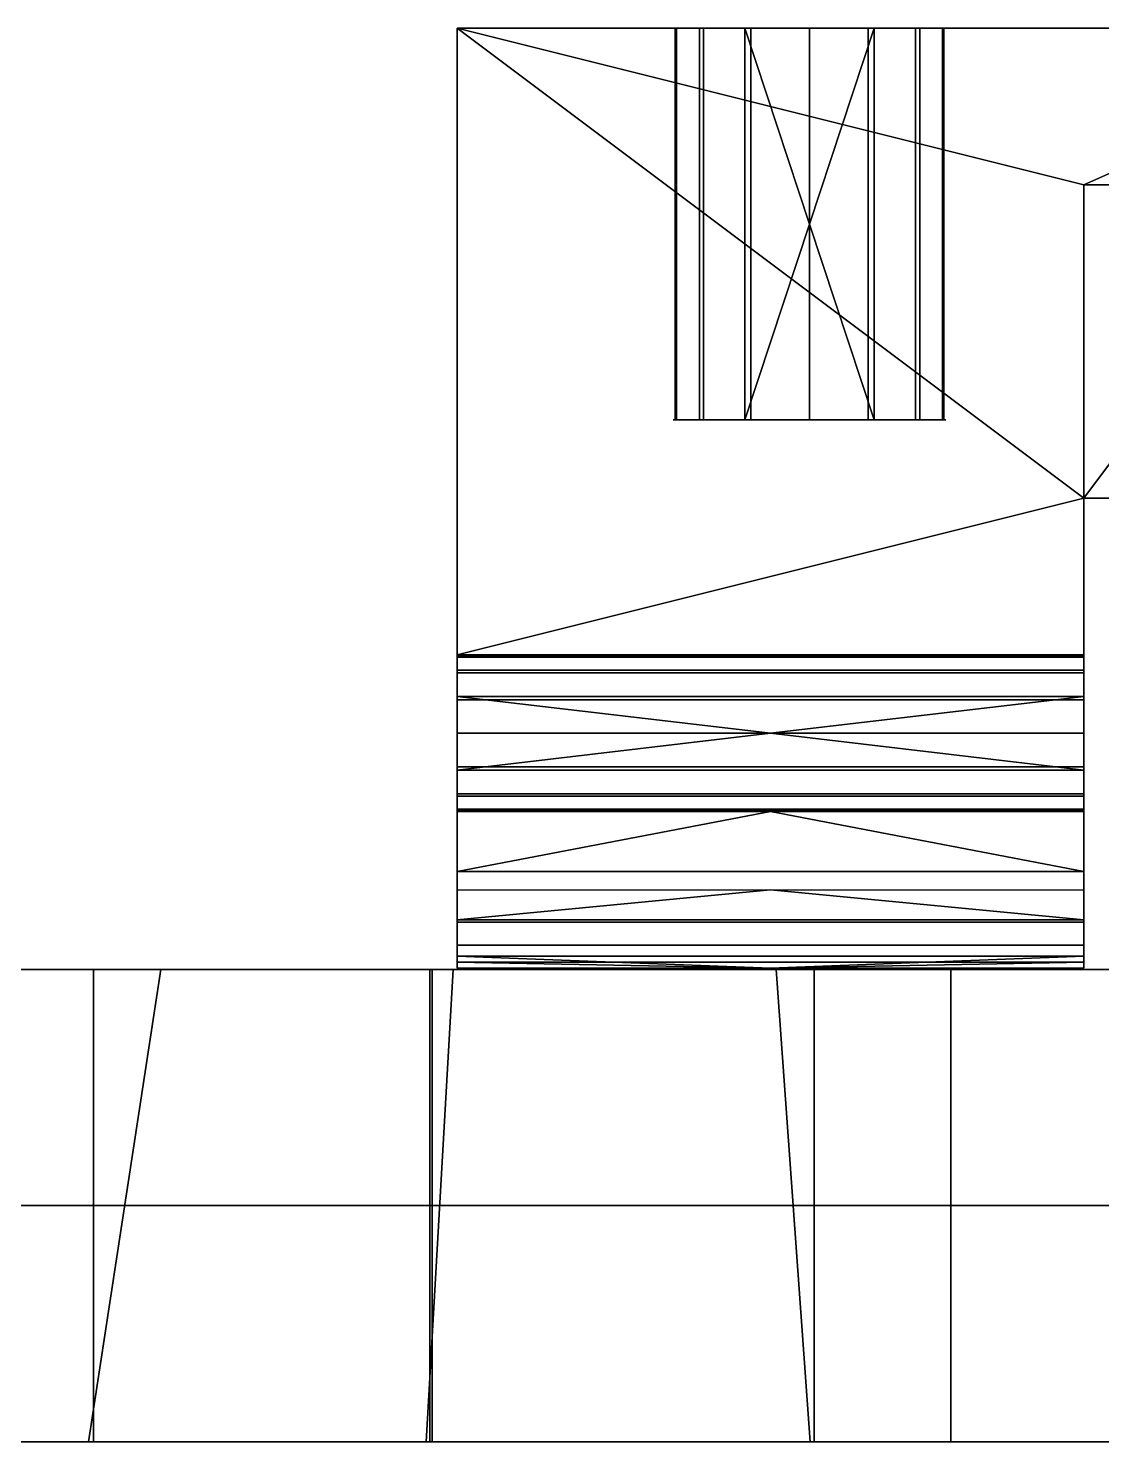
# Model space of a CAD drawing. Extents: x -31.7 to 31.6, y -17.9 to 0.1.
# Drawn here: x -17.97 to -4.27, y -17.91 to 0.13 of the extents above; entities that cross this region are included whole.
import ezdxf

# ---------------------------------------------------------------- set-up
doc = ezdxf.new("R2010")
doc.units = 0
doc.header["$MEASUREMENT"] = 0
doc.layers.add('Jalapa 522', color=9, linetype='CONTINUOUS')

msp = doc.modelspace()

# ---------------------------------------------------------------- linework, layer by layer
at = {"layer": 'Jalapa 522'}
for points in [[(-10.577, 0.132, 5.25), (-10.577, 0.132, 7), (-12.5, 0.132, 7), (-12.5, 0.132, 5.25)], [(-10.577, 0.132, 3.5), (-10.577, 0.132, 5.25), (-12.5, 0.132, 5.25), (-12.5, 0.132, 3.5)], [(-10.577, 0.132, 1.75), (-10.577, 0.132, 3.5), (-12.5, 0.132, 3.5), (-12.5, 0.132, 1.75)], [(-10.577, 0.132), (-10.577, 0.132, 1.75), (-12.5, 0.132, 1.75), (-12.5, 0.132)], [(-10.577, 0.132, -1.75), (-10.577, 0.132), (-12.5, 0.132), (-12.5, 0.132, -1.75)], [(-10.577, 0.132, -3.5), (-10.577, 0.132, -1.75), (-12.5, 0.132, -1.75), (-12.5, 0.132, -3.5)], [(-10.577, 0.132, -5.25), (-10.577, 0.132, -3.5), (-12.5, 0.132, -3.5), (-12.5, 0.132, -5.25)], [(-10.577, 0.132, -7), (-10.577, 0.132, -5.25), (-12.5, 0.132, -5.25), (-12.5, 0.132, -7)], [(-12.5, 0.132, -7), (-12.5, 0.132, -7), (0, 0.132, -7), (-4.5, -5.868, -7)], [(-4.5, -5.868, -7), (-4.5, -5.868, -7), (-12.5, -7.868, -7), (-12.5, 0.132, -7)], [(-12.5, 0.132, -7), (-12.5, 0.132, -7), (-12.5, -1.011, -7), (-12.5, 0.132, -5.727)], [(-12.5, -1.011, -7), (-12.5, -1.011, -7), (-12.5, -1.368, -5.25), (-12.5, 0.132, -5.727)], [(-12.5, 0.132, -5.727), (-12.5, 0.132, -5.727), (-12.5, -1.368, -5.25), (-12.5, 0.132, -4.455)], [(-12.5, 0.132, -3.182), (-12.5, 0.132, -3.182), (-12.5, 0.132, -4.455), (-12.5, -1.368, -3.5)], [(-12.5, 0.132, -0.636), (-12.5, 0.132, -0.636), (-12.5, 0.132, -1.909), (-12.5, -1.368, -1.75)], [(-12.5, 0.132, 0.636), (-12.5, 0.132, 0.636), (-12.5, 0.132, -0.636), (-12.5, -1.368)], [(-12.5, -1.368, -3.5), (-12.5, -1.368, -1.75), (-12.5, 0.132, -1.909), (-12.5, 0.132, -3.182)], [(-12.5, -1.368, -1.75), (-12.5, -1.368, -1.75), (-12.5, -1.368), (-12.5, 0.132, -0.636)], [(-12.5, 0.132, 1.909), (-12.5, 0.132, 0.636), (-12.5, -1.368), (-12.5, -1.368, 1.75)], [(-12.5, -1.368, -5.25), (-12.5, -1.368, -5.25), (-12.5, -1.368, -3.5), (-12.5, 0.132, -4.455)], [(-12.5, 0.132, 3.182), (-12.5, 0.132, 1.909), (-12.5, -1.368, 1.75), (-12.5, -1.368, 3.5)], [(-12.5, 0.132, 4.455), (-12.5, 0.132, 3.182), (-12.5, -1.368, 3.5), (-12.5, -1.368, 5.25)], [(-12.5, 0.132, 4.455), (-12.5, 0.132, 4.455), (-12.5, -1.368, 5.25), (-12.5, 0.132, 5.727)], [(-12.5, 0.132, 7), (-12.5, 0.132, 7), (-12.5, 0.132, 5.727), (-12.5, -1.09, 7)], [(-12.5, 0.132, 5.727), (-12.5, 0.132, 5.727), (-12.5, -1.368, 5.25), (-12.5, -1.09, 7)], [(-4.5, -10.868, 7), (-4.5, -1.868, 7), (-12.5, 0.132, 7), (-12.5, -10.868, 7)], [(-12.5, 0.132, 7), (-12.5, 0.132, 7), (-4.5, -1.868, 7), (0, 0.132, 7)], [(-8.654, 0.132, 5.25), (-8.654, 0.132, 7), (-10.577, 0.132, 7), (-10.577, 0.132, 5.25)], [(-8.654, 0.132, 3.5), (-8.654, 0.132, 5.25), (-10.577, 0.132, 5.25), (-10.577, 0.132, 3.5)], [(-8.654, 0.132, -5.25), (-8.654, 0.132, -3.5), (-10.577, 0.132, -3.5), (-10.577, 0.132, -5.25)], [(-8.654, 0.132, -7), (-8.654, 0.132, -5.25), (-10.577, 0.132, -5.25), (-10.577, 0.132, -7)], [(-8.654, 0.132, 3.5), (-8.654, 0.132, 3.5), (-10.577, 0.132, 3.5), (-10.577, 0.132, 1.75)], [(-8.759, 0.132, 1.577), (-8.759, 0.132, 1.577), (-8.654, 0.132, 3.5), (-10.577, 0.132, 1.75)], [(-9.706, 0.132, 0.389), (-9.706, 0.132, 0.389), (-9.368, 0.132, 1.091), (-10.577, 0.132, 1.75)], [(-9.368, 0.132, 1.091), (-9.368, 0.132, 1.091), (-8.759, 0.132, 1.577), (-10.577, 0.132, 1.75)], [(-9.706, 0.132, 0.389), (-9.706, 0.132, 0.389), (-10.577, 0.132, 1.75), (-10.577, 0.132)], [(-10.577, 0.132), (-10.577, 0.132), (-10.577, 0.132, -1.75), (-9.706, 0.132, -0.389)], [(-9.706, 0.132, 0.389), (-9.706, 0.132, 0.389), (-10.577, 0.132), (-9.706, 0.132, -0.389)], [(-8.759, 0.132, -1.577), (-8.759, 0.132, -1.577), (-9.368, 0.132, -1.091), (-10.577, 0.132, -1.75)], [(-9.706, 0.132, -0.389), (-9.706, 0.132, -0.389), (-10.577, 0.132, -1.75), (-9.368, 0.132, -1.091)], [(-8.654, 0.132, -3.5), (-8.654, 0.132, -3.5), (-8.759, 0.132, -1.577), (-10.577, 0.132, -1.75)], [(-10.577, 0.132, -3.5), (-10.577, 0.132, -3.5), (-8.654, 0.132, -3.5), (-10.577, 0.132, -1.75)], [(-9.698, 0.132, 0.425), (-9.698, -4.868, 0.425), (-9.716, -4.868, -0.341), (-9.716, 0.132, -0.341)], [(-9.716, 0.132, -0.341), (-9.716, -4.868, -0.341), (-9.406, -4.868, -1.042), (-9.406, 0.132, -1.042)], [(-9.353, 0.132, 1.11), (-9.353, -4.868, 1.11), (-9.698, -4.868, 0.425), (-9.698, 0.132, 0.425)], [(-9.406, 0.132, -1.042), (-9.406, -4.868, -1.042), (-8.825, -4.868, -1.543), (-8.825, 0.132, -1.543)], [(-8.748, 0.132, 1.582), (-8.748, -4.868, 1.582), (-9.353, -4.868, 1.11), (-9.353, 0.132, 1.11)], [(-8.825, 0.132, -1.543), (-8.825, 0.132, -1.543), (-8, -2.368, -1.75), (-8, 0.132, -1.75)], [(-8, -2.368, -1.75), (-8, -2.368, -1.75), (-8.825, 0.132, -1.543), (-8.825, -4.868, -1.543)], [(-8.654, 0.132, 3.5), (-8.654, 0.132, 3.5), (-8.759, 0.132, 1.577), (-8, 0.132, 1.75)], [(-8.759, 0.132, -1.577), (-8.759, 0.132, -1.577), (-8.654, 0.132, -3.5), (-8, 0.132, -1.75)], [(-8, 0.132, 1.75), (-8, -4.868, 1.75), (-8.748, -4.868, 1.582), (-8.748, 0.132, 1.582)], [(-6.731, 0.132, 5.25), (-6.731, 0.132, 7), (-8.654, 0.132, 7), (-8.654, 0.132, 5.25)], [(-6.731, 0.132, 3.5), (-6.731, 0.132, 5.25), (-8.654, 0.132, 5.25), (-8.654, 0.132, 3.5)], [(-6.731, 0.132, -5.25), (-6.731, 0.132, -3.5), (-8.654, 0.132, -3.5), (-8.654, 0.132, -5.25)], [(-6.731, 0.132, -7), (-6.731, 0.132, -5.25), (-8.654, 0.132, -5.25), (-8.654, 0.132, -7)], [(-6.731, 0.132, 3.5), (-6.731, 0.132, 3.5), (-8.654, 0.132, 3.5), (-8, 0.132, 1.75)], [(-6.731, 0.132, -3.5), (-6.731, 0.132, -3.5), (-8, 0.132, -1.75), (-8.654, 0.132, -3.5)], [(-6.731, 0.132, 1.75), (-6.731, 0.132, 1.75), (-6.731, 0.132, 3.5), (-8, 0.132, 1.75)], [(-7.241, 0.132, 1.577), (-7.241, 0.132, 1.577), (-6.731, 0.132, 1.75), (-8, 0.132, 1.75)], [(-6.731, 0.132, -3.5), (-6.731, 0.132, -3.5), (-6.731, 0.132, -1.75), (-8, 0.132, -1.75)], [(-8, 0.132, -1.75), (-8, 0.132, -1.75), (-6.731, 0.132, -1.75), (-7.241, 0.132, -1.577)], [(-7.252, 0.132, 1.582), (-7.252, -4.868, 1.582), (-8, -4.868, 1.75), (-8, 0.132, 1.75)], [(-8, 0.132, -1.75), (-8, 0.132, -1.75), (-8, -2.368, -1.75), (-7.175, 0.132, -1.543)], [(-7.175, 0.132, -1.543), (-7.175, 0.132, -1.543), (-8, -2.368, -1.75), (-7.175, -4.868, -1.543)], [(-6.647, 0.132, 1.11), (-6.647, -4.868, 1.11), (-7.252, -4.868, 1.582), (-7.252, 0.132, 1.582)], [(-7.241, 0.132, 1.577), (-7.241, 0.132, 1.577), (-6.632, 0.132, 1.091), (-6.731, 0.132, 1.75)], [(-6.632, 0.132, -1.091), (-6.632, 0.132, -1.091), (-7.241, 0.132, -1.577), (-6.731, 0.132, -1.75)], [(-7.175, 0.132, -1.543), (-7.175, -4.868, -1.543), (-6.594, -4.868, -1.042), (-6.594, 0.132, -1.042)], [(-4.808, 0.132, 5.25), (-4.808, 0.132, 7), (-6.731, 0.132, 7), (-6.731, 0.132, 5.25)], [(-4.808, 0.132, 3.5), (-4.808, 0.132, 5.25), (-6.731, 0.132, 5.25), (-6.731, 0.132, 3.5)], [(-4.808, 0.132, 1.75), (-4.808, 0.132, 3.5), (-6.731, 0.132, 3.5), (-6.731, 0.132, 1.75)], [(-4.808, 0.132, -3.5), (-4.808, 0.132, -1.75), (-6.731, 0.132, -1.75), (-6.731, 0.132, -3.5)], [(-4.808, 0.132, -5.25), (-4.808, 0.132, -3.5), (-6.731, 0.132, -3.5), (-6.731, 0.132, -5.25)], [(-4.808, 0.132, -7), (-4.808, 0.132, -5.25), (-6.731, 0.132, -5.25), (-6.731, 0.132, -7)], [(-4.808, 0.132, 1.75), (-4.808, 0.132, 1.75), (-6.731, 0.132, 1.75), (-6.632, 0.132, 1.091)], [(-6.731, 0.132, -1.75), (-6.731, 0.132, -1.75), (-4.808, 0.132, -1.75), (-6.632, 0.132, -1.091)], [(-6.302, 0.132, 0.425), (-6.302, -4.868, 0.425), (-6.647, -4.868, 1.11), (-6.647, 0.132, 1.11)], [(-6.294, 0.132, 0.389), (-6.294, 0.132, 0.389), (-4.808, 0.132, 1.75), (-6.632, 0.132, 1.091)], [(-6.294, 0.132, -0.389), (-6.294, 0.132, -0.389), (-6.632, 0.132, -1.091), (-4.808, 0.132, -1.75)], [(-6.594, 0.132, -1.042), (-6.594, -4.868, -1.042), (-6.284, -4.868, -0.341), (-6.284, 0.132, -0.341)], [(-6.284, 0.132, -0.341), (-6.284, -4.868, -0.341), (-6.302, -4.868, 0.425), (-6.302, 0.132, 0.425)], [(-4.808, 0.132, 1.75), (-4.808, 0.132, 1.75), (-6.294, 0.132, 0.389), (-4.808, 0.132)], [(-4.808, 0.132), (-4.808, 0.132), (-6.294, 0.132, -0.389), (-4.808, 0.132, -1.75)], [(-6.294, 0.132, 0.389), (-6.294, 0.132, 0.389), (-6.294, 0.132, -0.389), (-4.808, 0.132)], [(-2.885, 0.132, 5.25), (-2.885, 0.132, 7), (-4.808, 0.132, 7), (-4.808, 0.132, 5.25)], [(-2.885, 0.132, 3.5), (-2.885, 0.132, 5.25), (-4.808, 0.132, 5.25), (-4.808, 0.132, 3.5)], [(-2.885, 0.132, 1.75), (-2.885, 0.132, 3.5), (-4.808, 0.132, 3.5), (-4.808, 0.132, 1.75)], [(-2.885, 0.132), (-2.885, 0.132, 1.75), (-4.808, 0.132, 1.75), (-4.808, 0.132)], [(-2.885, 0.132, -1.75), (-2.885, 0.132), (-4.808, 0.132), (-4.808, 0.132, -1.75)], [(-2.885, 0.132, -3.5), (-2.885, 0.132, -1.75), (-4.808, 0.132, -1.75), (-4.808, 0.132, -3.5)], [(-2.885, 0.132, -5.25), (-2.885, 0.132, -3.5), (-4.808, 0.132, -3.5), (-4.808, 0.132, -5.25)], [(-2.885, 0.132, -7), (-2.885, 0.132, -5.25), (-4.808, 0.132, -5.25), (-4.808, 0.132, -7)], [(4.5, -5.868, -7), (4.5, -5.868, -7), (-4.5, -5.868, -7), (0, 0.132, -7)], [(-4.5, -1.868, 7), (-4.5, -1.868, 7), (4.5, -1.868, 7), (0, 0.132, 7)], [(-12.5, -1.368, -5.25), (-12.5, -1.368, -5.25), (-12.5, -1.011, -7), (-12.5, -2.154, -7)], [(-12.5, -2.313, 7), (-12.5, -1.09, 7), (-12.5, -1.368, 5.25), (-12.5, -2.868, 5.25)], [(-12.5, -1.368, -3.5), (-12.5, -1.368, -5.25), (-12.5, -2.868, -5.25), (-12.5, -2.868, -3.5)], [(-12.5, -1.368, -1.75), (-12.5, -1.368, -3.5), (-12.5, -2.868, -3.5), (-12.5, -2.868, -1.75)], [(-12.5, -1.368), (-12.5, -1.368, -1.75), (-12.5, -2.868, -1.75), (-12.5, -2.868)], [(-12.5, -1.368, 1.75), (-12.5, -1.368), (-12.5, -2.868), (-12.5, -2.868, 1.75)], [(-12.5, -1.368, 3.5), (-12.5, -1.368, 1.75), (-12.5, -2.868, 1.75), (-12.5, -2.868, 3.5)], [(-12.5, -1.368, 5.25), (-12.5, -1.368, 3.5), (-12.5, -2.868, 3.5), (-12.5, -2.868, 5.25)], [(-12.5, -1.368, -5.25), (-12.5, -1.368, -5.25), (-12.5, -2.154, -7), (-12.5, -2.868, -5.25)], [(-4.5, -1.868, -2.5), (4.5, -1.868, -2.5), (4.5, -5.868, -2.5), (-4.5, -5.868, -2.5)], [(4.5, -1.868, 7), (4.5, -1.868, -2.5), (-4.5, -1.868, -2.5), (-4.5, -1.868, 7)], [(-4.5, -1.868, -1.312), (-4.5, -1.868, -1.312), (-4.5, -1.868, -2.5), (-4.5, -2.868, -2.5)], [(-4.5, -1.868, -0.125), (-4.5, -1.868, -1.312), (-4.5, -3.118, -1.75), (-4.5, -3.118)], [(-4.5, -3.118, -1.75), (-4.5, -3.118, -1.75), (-4.5, -1.868, -1.312), (-4.5, -2.868, -2.5)], [(-4.5, -1.868, 1.062), (-4.5, -1.868, 1.062), (-4.5, -1.868, -0.125), (-4.5, -3.118)], [(-4.5, -1.868, 1.062), (-4.5, -1.868, 1.062), (-4.5, -3.118), (-4.5, -3.118, 1.75)], [(-4.5, -1.868, 2.25), (-4.5, -1.868, 2.25), (-4.5, -1.868, 1.062), (-4.5, -3.118, 1.75)], [(-4.5, -3.118, 1.75), (-4.5, -3.118, 3.5), (-4.5, -1.868, 3.438), (-4.5, -1.868, 2.25)], [(-4.5, -1.868, 4.625), (-4.5, -1.868, 3.438), (-4.5, -3.118, 3.5), (-4.5, -3.118, 5.25)], [(-4.5, -1.868, 4.625), (-4.5, -1.868, 4.625), (-4.5, -3.118, 5.25), (-4.5, -1.868, 5.812)], [(-4.5, -3.118, 5.25), (-4.5, -3.118, 5.25), (-4.5, -3.154, 7), (-4.5, -1.868, 5.812)], [(-4.5, -3.154, 7), (-4.5, -3.154, 7), (-4.5, -1.868, 7), (-4.5, -1.868, 5.812)], [(-12.5, -2.154, -7), (-12.5, -2.154, -7), (-12.5, -3.297, -7), (-12.5, -2.868, -5.25)], [(-12.5, -2.868, 5.25), (-12.5, -2.868, 5.25), (-12.5, -3.535, 7), (-12.5, -2.313, 7)], [(-8.825, -4.868, -1.543), (-8.825, -4.868, -1.543), (-8, -4.868, -1.75), (-8, -2.368, -1.75)], [(-8, -4.868, -1.75), (-8, -4.868, -1.75), (-7.175, -4.868, -1.543), (-8, -2.368, -1.75)], [(-12.5, -2.868, -3.5), (-12.5, -2.868, -5.25), (-12.5, -4.368, -5.25), (-12.5, -4.368, -3.5)], [(-12.5, -2.868, -1.75), (-12.5, -2.868, -3.5), (-12.5, -4.368, -3.5), (-12.5, -4.368, -1.75)], [(-12.5, -2.868), (-12.5, -2.868, -1.75), (-12.5, -4.368, -1.75), (-12.5, -4.368)], [(-12.5, -2.868, 1.75), (-12.5, -2.868), (-12.5, -4.368), (-12.5, -4.368, 1.75)], [(-12.5, -2.868, 3.5), (-12.5, -2.868, 1.75), (-12.5, -4.368, 1.75), (-12.5, -4.368, 3.5)], [(-12.5, -2.868, 5.25), (-12.5, -2.868, 3.5), (-12.5, -4.368, 3.5), (-12.5, -4.368, 5.25)], [(-12.5, -4.368, -5.25), (-12.5, -2.868, -5.25), (-12.5, -3.297, -7), (-12.5, -4.44, -7)], [(-12.5, -4.757, 7), (-12.5, -3.535, 7), (-12.5, -2.868, 5.25), (-12.5, -4.368, 5.25)], [(-4.5, -4.368, -1.75), (-4.5, -3.118, -1.75), (-4.5, -2.868, -2.5), (-4.5, -3.868, -2.5)], [(-4.5, -3.118), (-4.5, -3.118, -1.75), (-4.5, -4.368, -1.75), (-4.5, -4.368)], [(-4.5, -3.118, 1.75), (-4.5, -3.118), (-4.5, -4.368), (-4.5, -4.368, 1.75)], [(-4.5, -3.118, 3.5), (-4.5, -3.118, 1.75), (-4.5, -4.368, 1.75), (-4.5, -4.368, 3.5)], [(-4.5, -3.118, 5.25), (-4.5, -3.118, 3.5), (-4.5, -4.368, 3.5), (-4.5, -4.368, 5.25)], [(-4.5, -4.44, 7), (-4.5, -3.154, 7), (-4.5, -3.118, 5.25), (-4.5, -4.368, 5.25)], [(-4.5, -3.868, -2.5), (-4.5, -3.868, -2.5), (-4.5, -4.868, -2.5), (-4.5, -4.368, -1.75)], [(-12.5, -4.368, -3.5), (-12.5, -4.368, -5.25), (-12.5, -5.868, -5.25), (-12.5, -5.868, -3.5)], [(-12.5, -4.368, -1.75), (-12.5, -4.368, -3.5), (-12.5, -5.868, -3.5), (-12.5, -5.868, -1.75)], [(-12.5, -4.368), (-12.5, -4.368, -1.75), (-12.5, -5.868, -1.75), (-12.5, -5.868)], [(-12.5, -4.368, 1.75), (-12.5, -4.368), (-12.5, -5.868), (-12.5, -5.868, 1.75)], [(-12.5, -4.368, 3.5), (-12.5, -4.368, 1.75), (-12.5, -5.868, 1.75), (-12.5, -5.868, 3.5)], [(-12.5, -4.368, 5.25), (-12.5, -4.368, 3.5), (-12.5, -5.868, 3.5), (-12.5, -5.868, 5.25)], [(-12.5, -5.868, -5.25), (-12.5, -4.368, -5.25), (-12.5, -4.44, -7), (-12.5, -5.582, -7)], [(-12.5, -5.979, 7), (-12.5, -4.757, 7), (-12.5, -4.368, 5.25), (-12.5, -5.868, 5.25)], [(-4.5, -4.368), (-4.5, -4.368, -1.75), (-4.5, -5.618, -1.75), (-4.5, -5.618)], [(-4.5, -4.368, 1.75), (-4.5, -4.368), (-4.5, -5.618), (-4.5, -5.618, 1.75)], [(-4.5, -4.368, 3.5), (-4.5, -4.368, 1.75), (-4.5, -5.618, 1.75), (-4.5, -5.618, 3.5)], [(-4.5, -4.368, 5.25), (-4.5, -4.368, 3.5), (-4.5, -5.618, 3.5), (-4.5, -5.618, 5.25)], [(-4.5, -4.368, -1.75), (-4.5, -4.368, -1.75), (-4.5, -4.868, -2.5), (-4.5, -5.618, -1.75)], [(-4.5, -5.725, 7), (-4.5, -4.44, 7), (-4.5, -4.368, 5.25), (-4.5, -5.618, 5.25)], [(-9.664, -4.868, -0.541), (-9.664, -4.868, -0.541), (-9.74, -4.868, -0.183), (-9.265, -4.868, -0.253)], [(-9.265, -4.868, -0.253), (-9.265, -4.868, -0.253), (-9.74, -4.868, -0.183), (-9.74, -4.868, 0.183)], [(-9.664, -4.868, 0.541), (-9.664, -4.868, 0.541), (-9.265, -4.868, 0.253), (-9.74, -4.868, 0.183)], [(-9.265, -4.868, -0.253), (-9.265, -4.868, -0.253), (-9.74, -4.868, 0.183), (-9.265, -4.868, 0.253)], [(-9.265, -4.868, -0.253), (-9.265, -4.868, -0.253), (-9.265, -4.868, -0.759), (-9.664, -4.868, -0.541)], [(-9.516, -4.868, -0.875), (-9.516, -4.868, -0.875), (-9.664, -4.868, -0.541), (-9.265, -4.868, -0.759)], [(-9.265, -4.868, 0.759), (-9.265, -4.868, 0.759), (-9.265, -4.868, 0.253), (-9.664, -4.868, 0.541)], [(-9.265, -4.868, 0.759), (-9.265, -4.868, 0.759), (-9.664, -4.868, 0.541), (-9.516, -4.868, 0.875)], [(-9.265, -4.868, -0.759), (-9.265, -4.868, -0.759), (-9.301, -4.868, -1.171), (-9.516, -4.868, -0.875)], [(-9.265, -4.868, 0.759), (-9.265, -4.868, 0.759), (-9.516, -4.868, 0.875), (-9.301, -4.868, 1.171)], [(-8.759, -4.868, -1.265), (-8.759, -4.868, -1.265), (-9.029, -4.868, -1.416), (-9.301, -4.868, -1.171)], [(-9.265, -4.868, -0.759), (-9.265, -4.868, -0.759), (-8.759, -4.868, -0.759), (-9.301, -4.868, -1.171)], [(-9.301, -4.868, -1.171), (-9.301, -4.868, -1.171), (-8.759, -4.868, -0.759), (-8.759, -4.868, -1.265)], [(-8.759, -4.868, 0.759), (-8.759, -4.868, 0.759), (-9.265, -4.868, 0.759), (-9.301, -4.868, 1.171)], [(-8.759, -4.868, 1.265), (-8.759, -4.868, 1.265), (-9.301, -4.868, 1.171), (-9.029, -4.868, 1.416)], [(-8.759, -4.868, 0.759), (-8.759, -4.868, 0.759), (-9.301, -4.868, 1.171), (-8.759, -4.868, 1.265)], [(-8.759, -4.868, -0.253), (-8.759, -4.868, -0.759), (-9.265, -4.868, -0.759), (-9.265, -4.868, -0.253)], [(-8.759, -4.868, 0.253), (-8.759, -4.868, -0.253), (-9.265, -4.868, -0.253), (-9.265, -4.868, 0.253)], [(-8.759, -4.868, 0.759), (-8.759, -4.868, 0.253), (-9.265, -4.868, 0.253), (-9.265, -4.868, 0.759)], [(-8.759, -4.868, -1.265), (-8.759, -4.868, -1.265), (-8.712, -4.868, -1.599), (-9.029, -4.868, -1.416)], [(-9.029, -4.868, 1.416), (-9.029, -4.868, 1.416), (-8.712, -4.868, 1.599), (-8.759, -4.868, 1.265)], [(-8.253, -4.868, -0.759), (-8.253, -4.868, -1.265), (-8.759, -4.868, -1.265), (-8.759, -4.868, -0.759)], [(-8.253, -4.868, -0.253), (-8.253, -4.868, -0.759), (-8.759, -4.868, -0.759), (-8.759, -4.868, -0.253)], [(-8.253, -4.868, 0.253), (-8.253, -4.868, -0.253), (-8.759, -4.868, -0.253), (-8.759, -4.868, 0.253)], [(-8.253, -4.868, 0.759), (-8.253, -4.868, 0.253), (-8.759, -4.868, 0.253), (-8.759, -4.868, 0.759)], [(-8.253, -4.868, 1.265), (-8.253, -4.868, 0.759), (-8.759, -4.868, 0.759), (-8.759, -4.868, 1.265)], [(-8.712, -4.868, -1.599), (-8.712, -4.868, -1.599), (-8.759, -4.868, -1.265), (-8.253, -4.868, -1.265)], [(-8.253, -4.868, 1.265), (-8.253, -4.868, 1.265), (-8.759, -4.868, 1.265), (-8.712, -4.868, 1.599)], [(-8.253, -4.868, -1.265), (-8.253, -4.868, -1.265), (-8.364, -4.868, -1.712), (-8.712, -4.868, -1.599)], [(-8.364, -4.868, 1.712), (-8.364, -4.868, 1.712), (-8.253, -4.868, 1.265), (-8.712, -4.868, 1.599)], [(-8.253, -4.868, -1.265), (-8.253, -4.868, -1.265), (-8, -4.868, -1.75), (-8.364, -4.868, -1.712)], [(-8, -4.868, 1.75), (-8, -4.868, 1.75), (-8.253, -4.868, 1.265), (-8.364, -4.868, 1.712)], [(-7.747, -4.868, -0.759), (-7.747, -4.868, -1.265), (-8.253, -4.868, -1.265), (-8.253, -4.868, -0.759)], [(-7.747, -4.868, -0.253), (-7.747, -4.868, -0.759), (-8.253, -4.868, -0.759), (-8.253, -4.868, -0.253)], [(-7.747, -4.868, 0.253), (-7.747, -4.868, -0.253), (-8.253, -4.868, -0.253), (-8.253, -4.868, 0.253)], [(-7.747, -4.868, 0.759), (-7.747, -4.868, 0.253), (-8.253, -4.868, 0.253), (-8.253, -4.868, 0.759)], [(-7.747, -4.868, 1.265), (-7.747, -4.868, 0.759), (-8.253, -4.868, 0.759), (-8.253, -4.868, 1.265)], [(-8, -4.868, -1.75), (-8, -4.868, -1.75), (-8.253, -4.868, -1.265), (-7.747, -4.868, -1.265)], [(-8.253, -4.868, 1.265), (-8.253, -4.868, 1.265), (-8, -4.868, 1.75), (-7.747, -4.868, 1.265)], [(-7.747, -4.868, -1.265), (-7.747, -4.868, -1.265), (-7.636, -4.868, -1.712), (-8, -4.868, -1.75)], [(-7.636, -4.868, 1.712), (-7.636, -4.868, 1.712), (-7.747, -4.868, 1.265), (-8, -4.868, 1.75)], [(-7.241, -4.868, -0.759), (-7.241, -4.868, -1.265), (-7.747, -4.868, -1.265), (-7.747, -4.868, -0.759)], [(-7.241, -4.868, -0.253), (-7.241, -4.868, -0.759), (-7.747, -4.868, -0.759), (-7.747, -4.868, -0.253)], [(-7.241, -4.868, 0.253), (-7.241, -4.868, -0.253), (-7.747, -4.868, -0.253), (-7.747, -4.868, 0.253)], [(-7.241, -4.868, 0.759), (-7.241, -4.868, 0.253), (-7.747, -4.868, 0.253), (-7.747, -4.868, 0.759)], [(-7.241, -4.868, 1.265), (-7.241, -4.868, 0.759), (-7.747, -4.868, 0.759), (-7.747, -4.868, 1.265)], [(-7.288, -4.868, -1.599), (-7.288, -4.868, -1.599), (-7.636, -4.868, -1.712), (-7.747, -4.868, -1.265)], [(-7.288, -4.868, -1.599), (-7.288, -4.868, -1.599), (-7.747, -4.868, -1.265), (-7.241, -4.868, -1.265)], [(-7.288, -4.868, 1.599), (-7.288, -4.868, 1.599), (-7.747, -4.868, 1.265), (-7.636, -4.868, 1.712)], [(-7.747, -4.868, 1.265), (-7.747, -4.868, 1.265), (-7.288, -4.868, 1.599), (-7.241, -4.868, 1.265)], [(-7.241, -4.868, -1.265), (-7.241, -4.868, -1.265), (-6.971, -4.868, -1.416), (-7.288, -4.868, -1.599)], [(-6.971, -4.868, 1.416), (-6.971, -4.868, 1.416), (-7.241, -4.868, 1.265), (-7.288, -4.868, 1.599)], [(-6.735, -4.868, -0.253), (-6.735, -4.868, -0.759), (-7.241, -4.868, -0.759), (-7.241, -4.868, -0.253)], [(-6.735, -4.868, 0.253), (-6.735, -4.868, -0.253), (-7.241, -4.868, -0.253), (-7.241, -4.868, 0.253)], [(-6.735, -4.868, 0.759), (-6.735, -4.868, 0.253), (-7.241, -4.868, 0.253), (-7.241, -4.868, 0.759)], [(-6.699, -4.868, -1.171), (-6.699, -4.868, -1.171), (-6.971, -4.868, -1.416), (-7.241, -4.868, -1.265)], [(-6.699, -4.868, -1.171), (-6.699, -4.868, -1.171), (-7.241, -4.868, -1.265), (-7.241, -4.868, -0.759)], [(-6.699, -4.868, -1.171), (-6.699, -4.868, -1.171), (-7.241, -4.868, -0.759), (-6.735, -4.868, -0.759)], [(-7.241, -4.868, 0.759), (-7.241, -4.868, 0.759), (-6.699, -4.868, 1.171), (-6.735, -4.868, 0.759)], [(-6.971, -4.868, 1.416), (-6.971, -4.868, 1.416), (-6.699, -4.868, 1.171), (-7.241, -4.868, 1.265)], [(-7.241, -4.868, 0.759), (-7.241, -4.868, 0.759), (-7.241, -4.868, 1.265), (-6.699, -4.868, 1.171)], [(-6.484, -4.868, -0.875), (-6.484, -4.868, -0.875), (-6.735, -4.868, -0.759), (-6.336, -4.868, -0.541)], [(-6.336, -4.868, -0.541), (-6.336, -4.868, -0.541), (-6.735, -4.868, -0.253), (-6.26, -4.868, -0.183)], [(-6.735, -4.868, -0.759), (-6.735, -4.868, -0.759), (-6.735, -4.868, -0.253), (-6.336, -4.868, -0.541)], [(-6.699, -4.868, -1.171), (-6.699, -4.868, -1.171), (-6.735, -4.868, -0.759), (-6.484, -4.868, -0.875)], [(-6.26, -4.868, 0.183), (-6.26, -4.868, -0.183), (-6.735, -4.868, -0.253), (-6.735, -4.868, 0.253)], [(-6.26, -4.868, 0.183), (-6.26, -4.868, 0.183), (-6.735, -4.868, 0.253), (-6.336, -4.868, 0.541)], [(-6.336, -4.868, 0.541), (-6.336, -4.868, 0.541), (-6.735, -4.868, 0.759), (-6.484, -4.868, 0.875)], [(-6.735, -4.868, 0.253), (-6.735, -4.868, 0.253), (-6.735, -4.868, 0.759), (-6.336, -4.868, 0.541)], [(-6.484, -4.868, 0.875), (-6.484, -4.868, 0.875), (-6.735, -4.868, 0.759), (-6.699, -4.868, 1.171)], [(-4.5, -5.618, -1.75), (-4.5, -5.618, -1.75), (-4.5, -4.868, -2.5), (-4.5, -5.868, -2.5)], [(-12.5, -5.582, -7), (-12.5, -5.582, -7), (-12.5, -6.725, -7), (-12.5, -5.868, -5.25)], [(-4.5, -5.618), (-4.5, -5.618, -1.75), (-4.5, -6.868, -1.75), (-4.5, -6.868)], [(-4.5, -5.618, 1.75), (-4.5, -5.618), (-4.5, -6.868), (-4.5, -6.868, 1.75)], [(-4.5, -5.618, 3.5), (-4.5, -5.618, 1.75), (-4.5, -6.868, 1.75), (-4.5, -6.868, 3.5)], [(-4.5, -5.618, 5.25), (-4.5, -5.618, 3.5), (-4.5, -6.868, 3.5), (-4.5, -6.868, 5.25)], [(-4.5, -6.868, -1.75), (-4.5, -6.868, -1.75), (-4.5, -5.618, -1.75), (-4.5, -5.868, -2.5)], [(-4.5, -7.011, 7), (-4.5, -5.725, 7), (-4.5, -5.618, 5.25), (-4.5, -6.868, 5.25)], [(-12.5, -7.868, -7), (-12.5, -7.868, -7), (-4.5, -5.868, -7), (-4.5, -7.868, -7)], [(-12.5, -5.868, -3.5), (-12.5, -5.868, -5.25), (-12.5, -7.368, -5.25), (-12.5, -7.368, -3.5)], [(-12.5, -5.868, -1.75), (-12.5, -5.868, -3.5), (-12.5, -7.368, -3.5), (-12.5, -7.368, -1.75)], [(-12.5, -5.868), (-12.5, -5.868, -1.75), (-12.5, -7.368, -1.75), (-12.5, -7.368)], [(-12.5, -5.868, 1.75), (-12.5, -5.868), (-12.5, -7.368), (-12.5, -7.368, 1.75)], [(-12.5, -5.868, 3.5), (-12.5, -5.868, 1.75), (-12.5, -7.368, 1.75), (-12.5, -7.368, 3.5)], [(-12.5, -5.868, 5.25), (-12.5, -5.868, 3.5), (-12.5, -7.368, 3.5), (-12.5, -7.368, 5.25)], [(-12.5, -5.868, -5.25), (-12.5, -5.868, -5.25), (-12.5, -6.725, -7), (-12.5, -7.368, -5.25)], [(-12.5, -7.201, 7), (-12.5, -5.979, 7), (-12.5, -5.868, 5.25), (-12.5, -7.368, 5.25)], [(4.5, -5.868, -7), (4.5, -5.868, -2.5), (-4.5, -5.868, -2.5), (-4.5, -5.868, -7)], [(-4.5, -6.868, -7), (-4.5, -6.868, -7), (-4.5, -7.868, -6), (-4.5, -5.868, -5.875)], [(-4.5, -6.868, -7), (-4.5, -6.868, -7), (-4.5, -5.868, -5.875), (-4.5, -5.868, -7)], [(-4.5, -5.868, -3.625), (-4.5, -5.868, -3.625), (-4.5, -5.868, -4.75), (-4.5, -6.868, -3.5)], [(-4.5, -6.868, -3.5), (-4.5, -6.868, -3.5), (-4.5, -5.868, -2.5), (-4.5, -5.868, -3.625)], [(-4.5, -7.868, -6), (-4.5, -7.868, -5), (-4.5, -5.868, -4.75), (-4.5, -5.868, -5.875)], [(-4.5, -5.868, -4.75), (-4.5, -5.868, -4.75), (-4.5, -7.868, -5), (-4.5, -6.868, -3.5)], [(-4.5, -6.868, -1.75), (-4.5, -6.868, -1.75), (-4.5, -5.868, -2.5), (-4.5, -6.868, -3.5)], [(-12.5, -6.725, -7), (-12.5, -6.725, -7), (-12.5, -7.868, -7), (-12.5, -7.868, -6)], [(-12.5, -7.368, -5.25), (-12.5, -7.368, -5.25), (-12.5, -6.725, -7), (-12.5, -7.868, -6)], [(-4.5, -6.868), (-4.5, -6.868, -1.75), (-4.5, -8.118, -1.75), (-4.5, -8.118)], [(-4.5, -6.868, 1.75), (-4.5, -6.868), (-4.5, -8.118), (-4.5, -8.118, 1.75)], [(-4.5, -6.868, -1.75), (-4.5, -6.868, -1.75), (-4.5, -6.868, -3.5), (-4.5, -7.868, -3)], [(-4.5, -6.868, -7), (-4.5, -6.868, -7), (-4.5, -7.868, -7), (-4.5, -7.868, -6)], [(-4.5, -6.868, -3.5), (-4.5, -6.868, -3.5), (-4.5, -7.868, -5), (-4.5, -7.868, -4)], [(-4.5, -6.868, -3.5), (-4.5, -6.868, -3.5), (-4.5, -7.868, -4), (-4.5, -7.868, -3)], [(-4.5, -6.868, 1.75), (-4.5, -6.868, 1.75), (-4.5, -8.118, 1.75), (-4.5, -8.086, 3.377)], [(-4.5, -6.868, -1.75), (-4.5, -6.868, -1.75), (-4.5, -7.868, -3), (-4.5, -8.118, -1.75)], [(-4.5, -6.868, 3.5), (-4.5, -6.868, 3.5), (-4.5, -8.086, 3.377), (-4.5, -7.893, 3.777)], [(-4.5, -6.868, 1.75), (-4.5, -6.868, 1.75), (-4.5, -8.086, 3.377), (-4.5, -6.868, 3.5)], [(-4.5, -7.893, 3.777), (-4.5, -7.893, 3.777), (-4.5, -7.893, 4.223), (-4.5, -6.868, 3.5)], [(-4.5, -8.086, 4.623), (-4.5, -8.086, 4.623), (-4.5, -6.868, 5.25), (-4.5, -7.893, 4.223)], [(-4.5, -7.893, 4.223), (-4.5, -7.893, 4.223), (-4.5, -6.868, 5.25), (-4.5, -6.868, 3.5)], [(-4.5, -8.297, 7), (-4.5, -8.297, 7), (-4.5, -7.011, 7), (-4.5, -6.868, 5.25)], [(-4.5, -8.297, 7), (-4.5, -8.297, 7), (-4.5, -6.868, 5.25), (-4.5, -9.368, 5.25)], [(-4.5, -6.868, 5.25), (-4.5, -6.868, 5.25), (-4.5, -8.086, 4.623), (-4.5, -8.434, 4.901)], [(-4.5, -9.368, 5.25), (-4.5, -9.368, 5.25), (-4.5, -6.868, 5.25), (-4.5, -8.434, 4.901)], [(-12.5, -7.368, 5.25), (-12.5, -7.368, 5.25), (-12.5, -8.424, 7), (-12.5, -7.201, 7)], [(-12.5, -7.368), (-12.5, -7.368, -1.75), (-12.5, -8.868, -1.75), (-12.5, -8.868)], [(-12.5, -7.368, 1.75), (-12.5, -7.368), (-12.5, -8.868), (-12.5, -8.868, 1.75)], [(-12.5, -7.368, -3.5), (-12.5, -7.368, -5.25), (-12.5, -7.868, -5), (-12.5, -7.868, -4)], [(-12.5, -7.868, -5), (-12.5, -7.868, -5), (-12.5, -7.368, -5.25), (-12.5, -7.868, -6)], [(-12.5, -7.868, -4), (-12.5, -7.868, -4), (-12.5, -7.868, -3), (-12.5, -7.368, -3.5)], [(-12.5, -7.368, -1.75), (-12.5, -7.368, -1.75), (-12.5, -7.368, -3.5), (-12.5, -7.868, -3)], [(-12.5, -7.368, 1.75), (-12.5, -7.368, 1.75), (-12.5, -8.868, 1.75), (-12.5, -8.434, 3.099)], [(-12.5, -7.868, -3), (-12.5, -7.868, -3), (-12.5, -8.868, -1.75), (-12.5, -7.368, -1.75)], [(-12.5, -7.893, 3.777), (-12.5, -7.893, 3.777), (-12.5, -7.368, 3.5), (-12.5, -8.086, 3.377)], [(-12.5, -7.368, 3.5), (-12.5, -7.368, 3.5), (-12.5, -7.893, 3.777), (-12.5, -7.893, 4.223)], [(-12.5, -7.893, 4.223), (-12.5, -7.893, 4.223), (-12.5, -8.086, 4.623), (-12.5, -7.368, 5.25)], [(-12.5, -7.368, 5.25), (-12.5, -7.368, 5.25), (-12.5, -7.368, 3.5), (-12.5, -7.893, 4.223)], [(-12.5, -7.368, 1.75), (-12.5, -7.368, 1.75), (-12.5, -8.086, 3.377), (-12.5, -7.368, 3.5)], [(-12.5, -7.368, 5.25), (-12.5, -7.368, 5.25), (-12.5, -8.086, 4.623), (-12.5, -8.434, 4.901)], [(-12.5, -8.086, 3.377), (-12.5, -8.086, 3.377), (-12.5, -7.368, 1.75), (-12.5, -8.434, 3.099)], [(-12.5, -9.646, 7), (-12.5, -8.424, 7), (-12.5, -7.368, 5.25), (-12.5, -10.368, 5.25)], [(-12.5, -8.434, 4.901), (-12.5, -8.434, 4.901), (-12.5, -8.868, 5), (-12.5, -7.368, 5.25)], [(-12.5, -8.868, 5), (-12.5, -8.868, 5), (-12.5, -10.368, 5.25), (-12.5, -7.368, 5.25)], [(-4.5, -7.868, -3), (-4.5, -7.868, -7), (-12.5, -7.868, -7), (-12.5, -7.868, -3)], [(-4.5, -7.868, -3), (-12.5, -7.868, -3), (-12.5, -9.868, -3), (-4.5, -9.868, -3)], [(-12.5, -7.868, -3), (-12.5, -7.868, -3), (-12.5, -8.868, -3), (-12.5, -8.868, -1.75)], [(-4.5, -8.065, 4.596), (-12.5, -8.065, 4.596), (-12.5, -7.887, 4.195), (-4.5, -7.887, 4.195)], [(-4.5, -7.887, 4.195), (-12.5, -7.887, 4.195), (-12.5, -7.898, 3.757), (-4.5, -7.898, 3.757)], [(-4.5, -7.898, 3.757), (-12.5, -7.898, 3.757), (-12.5, -8.095, 3.366), (-4.5, -8.095, 3.366)], [(-4.5, -7.868, -3), (-4.5, -7.868, -3), (-4.5, -8.868, -3), (-4.5, -8.118, -1.75)], [(-4.5, -8.397, 4.882), (-12.5, -8.397, 4.882), (-12.5, -8.065, 4.596), (-4.5, -8.065, 4.596)], [(-4.5, -8.095, 3.366), (-12.5, -8.095, 3.366), (-12.5, -8.441, 3.096), (-4.5, -8.441, 3.096)], [(-4.5, -8.086, 3.377), (-4.5, -8.086, 3.377), (-4.5, -8.118, 1.75), (-4.5, -8.434, 3.099)], [(-4.5, -8.118), (-4.5, -8.118, -1.75), (-4.5, -9.368, -1.75), (-4.5, -9.368)], [(-4.5, -8.118, 1.75), (-4.5, -8.118), (-4.5, -9.368), (-4.5, -9.368, 1.75)], [(-4.5, -9.368, -1.75), (-4.5, -9.368, -1.75), (-4.5, -8.118, -1.75), (-4.5, -8.868, -3)], [(-4.5, -8.118, 1.75), (-4.5, -8.118, 1.75), (-4.5, -9.368, 1.75), (-4.5, -8.868, 3)], [(-4.5, -8.118, 1.75), (-4.5, -8.118, 1.75), (-4.5, -8.868, 3), (-4.5, -8.434, 3.099)], [(-4.5, -9.368, 5.25), (-4.5, -9.368, 5.25), (-4.5, -9.582, 7), (-4.5, -8.297, 7)], [(-12.5, -8.868, 5), (-12.5, -8.868, 5), (-12.5, -8.397, 4.882), (-8.5, -8.868, 5)], [(-4.5, -8.397, 4.882), (-4.5, -8.397, 4.882), (-8.5, -8.868, 5), (-12.5, -8.397, 4.882)], [(-12.5, -8.868, 1.75), (-12.5, -8.868, 1.75), (-12.5, -8.868, 3), (-12.5, -8.434, 3.099)], [(-4.5, -8.441, 3.096), (-12.5, -8.441, 3.096), (-12.5, -8.868, 3), (-4.5, -8.868, 3)], [(-4.5, -8.868, 5), (-4.5, -8.868, 5), (-8.5, -8.868, 5), (-4.5, -8.397, 4.882)], [(-4.5, -8.434, 4.901), (-4.5, -8.434, 4.901), (-4.5, -8.868, 5), (-4.5, -9.368, 5.25)], [(-4.5, -8.868, 3), (-12.5, -8.868, 3), (-12.5, -9.296, 3.096), (-4.5, -9.296, 3.096)], [(-12.5, -9.339, 4.882), (-12.5, -9.339, 4.882), (-12.5, -8.868, 5), (-8.5, -8.868, 5)], [(-8.5, -8.868, 5), (-8.5, -8.868, 5), (-4.5, -9.339, 4.882), (-12.5, -9.339, 4.882)], [(-12.5, -8.868), (-12.5, -8.868, -1.75), (-12.5, -10.368, -1.75), (-12.5, -10.368)], [(-12.5, -8.868, 1.75), (-12.5, -8.868), (-12.5, -10.368), (-12.5, -10.368, 1.75)], [(-12.5, -10.368, -1.75), (-12.5, -8.868, -1.75), (-12.5, -8.868, -3), (-12.5, -9.868, -3)], [(-12.5, -9.302, 3.099), (-12.5, -9.302, 3.099), (-12.5, -8.868, 1.75), (-12.5, -10.368, 1.75)], [(-12.5, -8.868, 3), (-12.5, -8.868, 3), (-12.5, -8.868, 1.75), (-12.5, -9.302, 3.099)], [(-12.5, -9.302, 4.901), (-12.5, -9.302, 4.901), (-12.5, -10.368, 5.25), (-12.5, -8.868, 5)], [(-4.5, -9.339, 4.882), (-4.5, -9.339, 4.882), (-8.5, -8.868, 5), (-4.5, -8.868, 5)], [(-4.5, -9.868, -3), (-4.5, -9.868, -3), (-4.5, -9.368, -1.75), (-4.5, -8.868, -3)], [(-4.5, -8.868, 3), (-4.5, -8.868, 3), (-4.5, -9.368, 1.75), (-4.5, -9.302, 3.099)], [(-4.5, -9.368, 5.25), (-4.5, -9.368, 5.25), (-4.5, -8.868, 5), (-4.5, -9.302, 4.901)], [(-4.5, -9.296, 3.096), (-12.5, -9.296, 3.096), (-12.5, -9.641, 3.366), (-4.5, -9.641, 3.366)], [(-12.5, -10.368, 1.75), (-12.5, -10.368, 1.75), (-12.5, -9.65, 3.377), (-12.5, -9.302, 3.099)], [(-12.5, -10.368, 5.25), (-12.5, -10.368, 5.25), (-12.5, -9.302, 4.901), (-12.5, -9.65, 4.623)], [(-4.5, -9.671, 4.596), (-12.5, -9.671, 4.596), (-12.5, -9.339, 4.882), (-4.5, -9.339, 4.882)], [(-4.5, -9.368, 1.75), (-4.5, -9.368, 1.75), (-4.5, -9.65, 3.377), (-4.5, -9.302, 3.099)], [(-4.5, -9.65, 4.623), (-4.5, -9.65, 4.623), (-4.5, -9.368, 5.25), (-4.5, -9.302, 4.901)], [(-4.5, -9.368), (-4.5, -9.368, -1.75), (-4.5, -10.618, -1.75), (-4.5, -10.618)], [(-4.5, -9.368, 1.75), (-4.5, -9.368), (-4.5, -10.618), (-4.5, -10.618, 1.75)], [(-4.5, -9.65, 3.377), (-4.5, -9.65, 3.377), (-4.5, -9.368, 1.75), (-4.5, -10.618, 1.75)], [(-4.5, -10.618, -1.75), (-4.5, -10.618, -1.75), (-4.5, -9.368, -1.75), (-4.5, -9.868, -3)], [(-4.5, -10.868, 7), (-4.5, -9.582, 7), (-4.5, -9.368, 5.25), (-4.5, -10.618, 5.25)], [(-4.5, -10.618, 5.25), (-4.5, -10.618, 5.25), (-4.5, -9.368, 5.25), (-4.5, -9.65, 4.623)], [(-4.5, -9.641, 3.366), (-12.5, -9.641, 3.366), (-12.5, -9.838, 3.757), (-4.5, -9.838, 3.757)], [(-12.5, -9.646, 7), (-12.5, -9.646, 7), (-12.5, -10.368, 5.25), (-12.5, -10.868, 7)], [(-12.5, -10.368, 1.75), (-12.5, -10.368, 1.75), (-12.5, -9.843, 3.777), (-12.5, -9.65, 3.377)], [(-12.5, -9.843, 4.223), (-12.5, -9.843, 4.223), (-12.5, -10.368, 5.25), (-12.5, -9.65, 4.623)], [(-4.5, -9.849, 4.195), (-12.5, -9.849, 4.195), (-12.5, -9.671, 4.596), (-4.5, -9.671, 4.596)], [(-4.5, -10.618, 1.75), (-4.5, -10.618, 1.75), (-4.5, -9.843, 3.777), (-4.5, -9.65, 3.377)], [(-4.5, -9.65, 4.623), (-4.5, -9.65, 4.623), (-4.5, -9.843, 4.223), (-4.5, -10.618, 5.25)], [(-4.5, -9.838, 3.757), (-12.5, -9.838, 3.757), (-12.5, -9.849, 4.195), (-4.5, -9.849, 4.195)], [(-12.5, -10.368, 5.25), (-12.5, -10.368, 5.25), (-12.5, -9.843, 4.223), (-12.5, -9.843, 3.777)], [(-12.5, -10.368, 1.75), (-12.5, -10.368, 1.75), (-12.5, -10.368, 5.25), (-12.5, -9.843, 3.777)], [(-12.5, -10.633, -2.848), (-12.5, -10.633, -2.848), (-8.5, -9.868, -3), (-12.5, -9.868, -3)], [(-4.5, -10.633, -2.848), (-4.5, -10.633, -2.848), (-8.5, -9.868, -3), (-12.5, -10.633, -2.848)], [(-12.5, -10.368, -1.75), (-12.5, -10.368, -1.75), (-12.5, -9.868, -3), (-12.5, -10.633, -2.848)], [(-4.5, -9.868, -3), (-4.5, -9.868, -3), (-8.5, -9.868, -3), (-4.5, -10.633, -2.848)], [(-4.5, -9.843, 4.223), (-4.5, -9.843, 4.223), (-4.5, -9.843, 3.777), (-4.5, -10.618, 5.25)], [(-4.5, -10.618, 1.75), (-4.5, -10.618, 1.75), (-4.5, -10.618, 5.25), (-4.5, -9.843, 3.777)], [(-4.5, -10.633, -2.848), (-4.5, -10.633, -2.848), (-4.5, -10.618, -1.75), (-4.5, -9.868, -3)], [(-12.5, -10.368, -1.75), (-12.5, -10.368, -1.75), (-12.5, -10.633, -2.848), (-12.5, -11.282, -2.414)], [(-12.5, -11.716, -1.765), (-12.5, -11.716, -1.765), (-12.5, -10.368, -1.75), (-12.5, -11.282, -2.414)], [(-12.5, -11.868, -1), (-12.5, -11.868, -1), (-12.5, -10.368, -1.75), (-12.5, -11.716, -1.765)], [(-12.5, -11.868, -1), (-12.5, -11.868, 0.167), (-12.5, -10.368), (-12.5, -10.368, -1.75)], [(-12.5, -10.368, 1.75), (-12.5, -10.368), (-12.5, -11.868, 0.167), (-12.5, -11.868, 1.333)], [(-12.5, -10.368, 1.75), (-12.5, -10.368, 1.75), (-12.5, -11.868, 1.333), (-12.5, -11.868, 2.5)], [(-12.5, -11.868, 3.667), (-12.5, -11.868, 3.667), (-12.5, -10.368, 1.75), (-12.5, -11.868, 2.5)], [(-12.5, -10.368, 1.75), (-12.5, -10.368, 1.75), (-12.5, -11.868, 3.667), (-12.5, -10.368, 5.25)], [(-12.5, -10.368, 5.25), (-12.5, -10.368, 5.25), (-12.5, -11.868, 3.667), (-12.5, -11.868, 4.833)], [(-12.5, -11.868, 6), (-12.5, -11.868, 6), (-12.5, -11.575, 6.707), (-12.5, -10.368, 5.25)], [(-12.5, -11.868, 6), (-12.5, -11.868, 6), (-12.5, -10.368, 5.25), (-12.5, -11.868, 4.833)], [(-12.5, -11.251, 6.924), (-12.5, -11.251, 6.924), (-12.5, -10.368, 5.25), (-12.5, -11.575, 6.707)], [(-12.5, -10.368, 5.25), (-12.5, -10.368, 5.25), (-12.5, -11.251, 6.924), (-12.5, -10.868, 7)], [(-12.5, -11.282, -2.414), (-4.5, -11.282, -2.414), (-4.5, -10.633, -2.848), (-12.5, -10.633, -2.848)], [(-4.5, -10.618, -1.75), (-4.5, -10.618, -1.75), (-4.5, -11.282, -2.414), (-4.5, -11.716, -1.765)], [(-4.5, -10.618, -1.75), (-4.5, -10.618, -1.75), (-4.5, -10.633, -2.848), (-4.5, -11.282, -2.414)], [(-4.5, -11.868, -1), (-4.5, -11.868, 0.167), (-4.5, -10.618), (-4.5, -10.618, -1.75)], [(-4.5, -11.868, -1), (-4.5, -11.868, -1), (-4.5, -10.618, -1.75), (-4.5, -11.716, -1.765)], [(-4.5, -10.618, 1.75), (-4.5, -10.618), (-4.5, -11.868, 0.167), (-4.5, -11.868, 1.333)], [(-4.5, -10.618, 1.75), (-4.5, -10.618, 1.75), (-4.5, -11.868, 1.333), (-4.5, -11.868, 2.5)], [(-4.5, -10.618, 1.75), (-4.5, -10.618, 1.75), (-4.5, -11.868, 2.5), (-4.5, -11.868, 3.667)], [(-4.5, -10.618, 5.25), (-4.5, -10.618, 5.25), (-4.5, -11.868, 3.667), (-4.5, -11.868, 4.833)], [(-4.5, -11.868, 3.667), (-4.5, -11.868, 3.667), (-4.5, -10.618, 5.25), (-4.5, -10.618, 1.75)], [(-4.5, -11.868, 6), (-4.5, -11.868, 6), (-4.5, -11.575, 6.707), (-4.5, -10.618, 5.25)], [(-4.5, -11.868, 6), (-4.5, -11.868, 6), (-4.5, -10.618, 5.25), (-4.5, -11.868, 4.833)], [(-4.5, -11.251, 6.924), (-4.5, -11.251, 6.924), (-4.5, -10.618, 5.25), (-4.5, -11.575, 6.707)], [(-4.5, -10.618, 5.25), (-4.5, -10.618, 5.25), (-4.5, -11.251, 6.924), (-4.5, -10.868, 7)], [(-12.5, -10.868, 7), (-12.5, -10.868, 7), (-8.5, -10.868, 7), (-12.5, -11.251, 6.924)], [(-12.5, -11.251, 6.924), (-12.5, -11.251, 6.924), (-8.5, -10.868, 7), (-4.5, -11.251, 6.924)], [(-4.5, -11.251, 6.924), (-4.5, -11.251, 6.924), (-8.5, -10.868, 7), (-4.5, -10.868, 7)], [(-4.5, -11.575, 6.707), (-12.5, -11.575, 6.707), (-12.5, -11.251, 6.924), (-4.5, -11.251, 6.924)], [(-12.5, -11.716, -1.765), (-4.5, -11.716, -1.765), (-4.5, -11.282, -2.414), (-12.5, -11.282, -2.414)], [(-4.5, -11.792, 6.383), (-12.5, -11.792, 6.383), (-12.5, -11.575, 6.707), (-4.5, -11.575, 6.707)], [(-12.5, -11.575, 6.707), (-12.5, -11.575, 6.707), (-12.5, -11.868, 6), (-12.5, -11.792, 6.383)], [(-4.5, -11.716, -1.765), (-4.5, -11.716, -1.765), (-12.5, -11.716, -1.765), (-8.5, -11.868, -1)], [(-8.5, -11.868, -1), (-8.5, -11.868, -1), (-12.5, -11.716, -1.765), (-12.5, -11.868, -1)], [(-8.5, -11.868, -1), (-8.5, -11.868, -1), (-4.5, -11.868, -1), (-4.5, -11.716, -1.765)], [(-4.5, -11.575, 6.707), (-4.5, -11.575, 6.707), (-4.5, -11.868, 6), (-4.5, -11.792, 6.383)], [(-19.511, -11.883, -19.746), (-16.283, -11.883, -16.579), (-17.205, -17.913, -17.373), (-20.771, -17.913, -21.346)], [(-20.736, -11.883, -51.472), (-20.736, -14.898, -51.472), (-17.14, -14.898, -55.456), (-17.14, -11.883, -55.456)], [(-19.511, -11.883, -19.746), (-19.511, -11.883, -19.746), (-20.528, -11.883, -12.269), (-16.283, -11.883, -16.579)], [(-16.283, -11.883, -16.579), (-16.283, -11.883, -16.579), (-20.528, -11.883, -12.269), (-16.846, -11.883, -9.569)], [(-19.758, -11.883, -61.136), (-19.758, -11.883, -61.136), (-18.959, -11.883, -53.65), (-15.464, -11.883, -56.836)], [(-19.758, -11.883, -61.136), (-19.758, -11.883, -61.136), (-15.464, -11.883, -56.836), (-15.849, -11.883, -63.801)], [(-18.878, -11.883, -61.813), (-18.878, -14.898, -61.813), (-12.849, -14.898, -65.327), (-12.849, -11.883, -65.327)], [(-12.849, -11.883, -7.444), (-12.849, -17.913, -7.444), (-18.878, -17.913, -10.958), (-18.878, -11.883, -10.958)], [(-16.283, -11.883, -16.579), (-12.549, -11.883, -14.029), (-12.893, -17.913, -14.226), (-17.205, -17.913, -17.373)], [(-17.14, -11.883, -55.456), (-17.14, -14.898, -55.456), (-12.817, -14.898, -58.589), (-12.817, -11.883, -58.589)], [(-16.283, -11.883, -16.579), (-16.283, -11.883, -16.579), (-16.846, -11.883, -9.569), (-12.549, -11.883, -14.029)], [(-16.846, -11.883, -9.569), (-16.846, -11.883, -9.569), (-12.814, -11.883, -7.428), (-12.549, -11.883, -14.029)], [(-12.835, -11.883, -62.04), (-12.835, -11.883, -62.04), (-15.849, -11.883, -63.801), (-15.464, -11.883, -56.836)], [(-15.849, -11.883, -63.801), (-15.849, -11.883, -63.801), (-12.835, -11.883, -62.04), (-11.586, -11.883, -65.854)], [(-15.464, -11.883, -56.836), (-15.464, -11.883, -56.836), (-11.443, -11.883, -59.326), (-12.835, -11.883, -62.04)], [(-12.549, -11.883, -14.029), (-8.426, -11.883, -12.175), (-7.993, -17.913, -12.029), (-12.893, -17.913, -14.226)], [(-12.849, -11.883, -65.327), (-12.849, -14.898, -65.327), (-6.196, -14.898, -67.434), (-6.196, -11.883, -67.434)], [(-6.196, -11.883, -5.336), (-6.196, -17.913, -5.336), (-12.849, -17.913, -7.444), (-12.849, -11.883, -7.444)], [(-12.835, -11.883, -62.04), (-12.835, -11.883, -62.04), (-7.064, -11.883, -67.249), (-11.586, -11.883, -65.854)], [(-12.835, -11.883, -62.04), (-12.835, -11.883, -62.04), (-0.02, -11.883, -62.04), (-7.064, -11.883, -67.249)], [(-12.835, -11.883, -62.04), (-12.835, -11.883, -62.04), (-7.033, -11.883, -61.034), (-2.385, -11.883, -61.903)], [(-12.835, -11.883, -62.04), (-12.835, -11.883, -62.04), (-2.385, -11.883, -61.903), (-0.02, -11.883, -62.04)], [(-12.835, -11.883, -62.04), (-12.835, -11.883, -62.04), (-11.443, -11.883, -59.326), (-7.033, -11.883, -61.034)], [(-12.817, -11.883, -58.589), (-12.817, -14.898, -58.589), (-7.94, -14.898, -60.758), (-7.94, -11.883, -60.758)], [(-12.549, -11.883, -14.029), (-12.549, -11.883, -14.029), (-12.814, -11.883, -7.428), (-8.426, -11.883, -12.175)], [(-8.515, -11.883, -5.889), (-8.515, -11.883, -5.889), (-8.426, -11.883, -12.175), (-12.814, -11.883, -7.428)], [(-8.5, -11.868, 6), (-8.5, -11.868, 6), (-12.5, -11.868, 6), (-12.5, -11.792, 6.383)], [(-12.5, -11.792, 6.383), (-12.5, -11.792, 6.383), (-4.5, -11.792, 6.383), (-8.5, -11.868, 6)], [(-4.5, -11.868, -1), (-4.5, -11.868, 6), (-12.5, -11.868, 6), (-12.5, -11.868, -1)], [(-4.04, -11.883, -8.03), (-4.04, -11.883, -8.03), (-8.515, -11.883, -5.889), (-4.04, -11.883, -4.984)], [(-8.426, -11.883, -12.175), (-8.426, -11.883, -12.175), (-8.515, -11.883, -5.889), (-4.04, -11.883, -8.03)], [(-8.5, -11.868, 6), (-8.5, -11.868, 6), (-4.5, -11.792, 6.383), (-4.5, -11.868, 6)], [(-8.426, -11.883, -12.175), (-4.04, -11.883, -11.075), (-2.719, -17.913, -10.9), (-7.993, -17.913, -12.029)], [(-8.426, -11.883, -12.175), (-8.426, -11.883, -12.175), (-4.04, -11.883, -8.03), (-4.04, -11.883, -11.075)], [(-7.94, -11.883, -60.758), (-7.94, -14.898, -60.758), (-2.669, -14.898, -61.875), (-2.669, -11.883, -61.875)], [(-7.064, -11.883, -67.249), (-7.064, -11.883, -67.249), (-0.02, -11.883, -62.04), (-2.386, -11.883, -67.954)], [(-6.196, -11.883, -67.434), (-6.196, -14.898, -67.434), (0.757, -14.898, -68.033), (0.757, -11.883, -68.033)], [(0.757, -11.883, -4.737), (0.757, -17.913, -4.737), (-6.196, -17.913, -5.336), (-6.196, -11.883, -5.336)], [(-20.736, -14.898, -51.472), (-20.736, -17.913, -51.472), (-17.14, -17.913, -55.456), (-17.14, -14.898, -55.456)], [(-18.878, -14.898, -61.813), (-18.878, -17.913, -61.813), (-12.849, -17.913, -65.327), (-12.849, -14.898, -65.327)], [(-17.14, -14.898, -55.456), (-17.14, -17.913, -55.456), (-12.817, -17.913, -58.589), (-12.817, -14.898, -58.589)], [(-12.849, -14.898, -65.327), (-12.849, -17.913, -65.327), (-6.196, -17.913, -67.434), (-6.196, -14.898, -67.434)], [(-12.817, -14.898, -58.589), (-12.817, -17.913, -58.589), (-7.94, -17.913, -60.758), (-7.94, -14.898, -60.758)], [(-7.94, -14.898, -60.758), (-7.94, -17.913, -60.758), (-2.669, -17.913, -61.875), (-2.669, -14.898, -61.875)], [(-6.196, -14.898, -67.434), (-6.196, -17.913, -67.434), (0.757, -17.913, -68.033), (0.757, -14.898, -68.033)], [(-15.464, -17.913, -56.836), (-15.464, -17.913, -56.836), (-19.758, -17.913, -61.136), (-18.959, -17.913, -53.65)], [(-15.849, -17.913, -63.801), (-15.849, -17.913, -63.801), (-19.758, -17.913, -61.136), (-15.464, -17.913, -56.836)], [(-18.959, -17.913, -19.12), (-18.959, -17.913, -19.12), (-19.758, -17.913, -11.634), (-15.464, -17.913, -15.934)], [(-19.758, -17.913, -11.634), (-19.758, -17.913, -11.634), (-15.849, -17.913, -8.969), (-15.464, -17.913, -15.934)], [(-11.586, -17.913, -65.854), (-11.586, -17.913, -65.854), (-15.849, -17.913, -63.801), (-12.835, -17.913, -62.015)], [(-12.835, -17.913, -62.015), (-12.835, -17.913, -62.015), (-15.849, -17.913, -63.801), (-15.464, -17.913, -56.836)], [(-12.835, -17.913, -10.755), (-12.835, -17.913, -10.755), (-15.849, -17.913, -8.969), (-11.586, -17.913, -6.916)], [(-15.849, -17.913, -8.969), (-15.849, -17.913, -8.969), (-12.835, -17.913, -10.755), (-15.464, -17.913, -15.934)], [(-12.835, -17.913, -62.015), (-12.835, -17.913, -62.015), (-15.464, -17.913, -56.836), (-11.443, -17.913, -59.326)], [(-15.464, -17.913, -15.934), (-15.464, -17.913, -15.934), (-12.835, -17.913, -10.755), (-11.443, -17.913, -13.444)], [(-11.586, -17.913, -65.854), (-11.586, -17.913, -65.854), (-12.835, -17.913, -62.015), (-7.064, -17.913, -67.249)], [(-12.835, -17.913, -62.015), (-12.835, -17.913, -62.015), (-0.02, -17.913, -62.015), (-7.064, -17.913, -67.249)], [(-12.835, -17.913, -62.015), (-12.835, -17.913, -62.015), (-2.385, -17.913, -61.903), (-0.02, -17.913, -62.015)], [(-12.835, -17.913, -62.015), (-12.835, -17.913, -62.015), (-11.443, -17.913, -59.326), (-7.033, -17.913, -61.034)], [(-7.033, -17.913, -61.034), (-7.033, -17.913, -61.034), (-2.385, -17.913, -61.903), (-12.835, -17.913, -62.015)], [(-11.443, -17.913, -13.444), (-11.443, -17.913, -13.444), (-12.835, -17.913, -10.755), (-7.033, -17.913, -11.736)], [(-12.835, -17.913, -10.755), (-12.835, -17.913, -10.755), (-0.02, -17.913, -10.755), (-2.385, -17.913, -10.867)], [(-12.835, -17.913, -10.755), (-12.835, -17.913, -10.755), (-2.385, -17.913, -10.867), (-7.033, -17.913, -11.736)], [(-12.835, -17.913, -10.755), (-12.835, -17.913, -10.755), (-7.064, -17.913, -5.521), (-0.02, -17.913, -10.755)], [(-7.064, -17.913, -5.521), (-7.064, -17.913, -5.521), (-12.835, -17.913, -10.755), (-11.586, -17.913, -6.916)], [(-7.064, -17.913, -67.249), (-7.064, -17.913, -67.249), (-0.02, -17.913, -62.015), (-2.386, -17.913, -67.954)], [(-0.02, -17.913, -10.755), (-0.02, -17.913, -10.755), (-7.064, -17.913, -5.521), (-2.386, -17.913, -4.816)]]:
    msp.add_3dface(points, dxfattribs=at)

doc.saveas('drawing.dxf')
